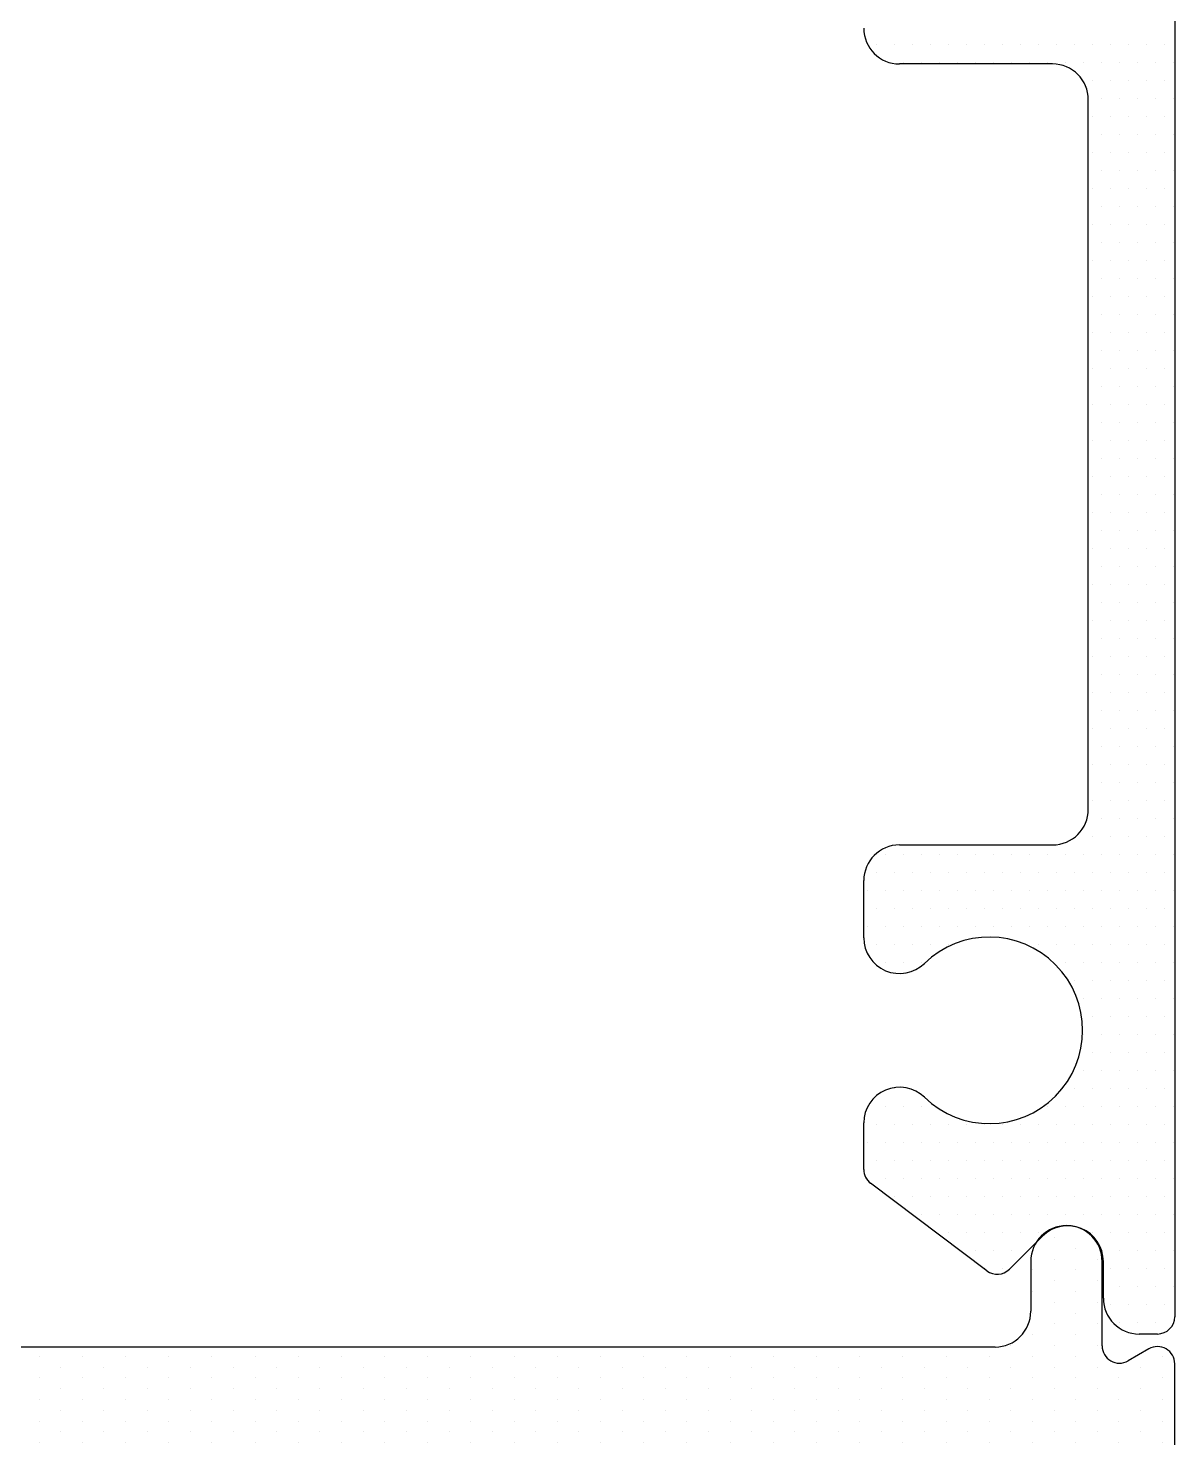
# Model space of a CAD drawing. Header units: inches. Extents: x 3.8 to 36.3, y 0.9 to 43.6.
# Drawn here: x 22.019 to 23.015, y 26.012 to 27.24 of the extents above; entities that cross this region are included whole.
import ezdxf

# ---------------------------------------------------------------- set-up
doc = ezdxf.new("R2010")
doc.units = ezdxf.units.IN
doc.header["$MEASUREMENT"] = 0
doc.layers.add('R-SWTS-DET1', color=1, linetype='Continuous')
doc.layers.add('R-SWTS-PAT1', color=5, linetype='Continuous')

msp = doc.modelspace()

# ---------------------------------------------------------------- linework, layer by layer
at = {"layer": 'R-SWTS-DET1', "lineweight": 30}
for p, q in [((23.01482, 28.11831), (23.01482, 26.12097)), ((22.90882, 27.20859), (22.77585, 27.20859)), ((22.93982, 26.56159), (22.93982, 27.17759)), ((22.77585, 26.53059), (22.90882, 26.53059)), ((22.74485, 26.44996), (22.74485, 26.49959)), ((22.74485, 26.24878), (22.74485, 26.28921)), ((22.85165, 26.16082), (22.75082, 26.2368)), ((22.89996, 26.19087), (22.87128, 26.16219)), ((22.88982, 26.16905), (22.88982, 26.12568)), ((22.95182, 26.09566), (22.95182, 26.16905)), ((22.95286, 26.13697), (22.95286, 26.16897)), ((22.99982, 26.10597), (22.98386, 26.10597)), ((22.85882, 26.09468), (21.14586, 26.09468)), ((22.99232, 26.09306), (22.97432, 26.08267)), ((23.01482, 26.00968), (23.01482, 26.08007))]:
    msp.add_line(p, q, dxfattribs=at)
for centre, radius, start, end in [((22.77585, 27.23959), 0.031, 180, 270), ((22.90882, 27.17759), 0.031, 0, 90), ((22.90882, 26.56159), 0.031, 270, 0), ((22.77585, 26.49959), 0.031, 90, 180), ((22.77585, 26.44996), 0.031, 180, 314.14117), ((22.85385, 26.36959), 0.081, 225.85883, 134.14117), ((22.77585, 26.28921), 0.031, 45.85883, 180), ((22.75985, 26.24878), 0.015, 180, 233), ((22.92082, 26.16905), 0.031, 0, 180), ((22.92187, 26.16895), 0.03099, 0.03517, 134.98683), ((22.86068, 26.1728), 0.015, 233, 315), ((22.98386, 26.13697), 0.031, 180, 270), ((22.85882, 26.12568), 0.031, 270, 0), ((22.99982, 26.12097), 0.015, 270, 0), ((22.96682, 26.09566), 0.015, 180, 300), ((22.99982, 26.08007), 0.015, 360, 120)]:
    msp.add_arc(centre, radius, start, end, dxfattribs=at)
at = {"layer": 'R-SWTS-PAT1'}
for p, q in [((22.75629, 27.22567), (22.75629, 27.22567)), ((22.77191, 27.22567), (22.77191, 27.22567)), ((22.78754, 27.22567), (22.78754, 27.22567)), ((22.80316, 27.22567), (22.80316, 27.22567)), ((22.81879, 27.22567), (22.81879, 27.22567)), ((22.83441, 27.22567), (22.83441, 27.22567)), ((22.85004, 27.22567), (22.85004, 27.22567)), ((22.86566, 27.22567), (22.86566, 27.22567)), ((22.88129, 27.22567), (22.88129, 27.22567)), ((22.89691, 27.22567), (22.89691, 27.22567)), ((22.91254, 27.22567), (22.91254, 27.22567)), ((22.92816, 27.22567), (22.92816, 27.22567)), ((22.94379, 27.22567), (22.94379, 27.22567)), ((22.95941, 27.22567), (22.95941, 27.22567)), ((22.97504, 27.22567), (22.97504, 27.22567)), ((22.99066, 27.22567), (22.99066, 27.22567)), ((23.00629, 27.22567), (23.00629, 27.22567)), ((22.77973, 27.21005), (22.77973, 27.21005)), ((22.79535, 27.21005), (22.79535, 27.21005)), ((22.81098, 27.21005), (22.81098, 27.21005)), ((22.8266, 27.21005), (22.8266, 27.21005)), ((22.84223, 27.21005), (22.84223, 27.21005)), ((22.85785, 27.21005), (22.85785, 27.21005)), ((22.87348, 27.21005), (22.87348, 27.21005)), ((22.8891, 27.21005), (22.8891, 27.21005)), ((22.90473, 27.21005), (22.90473, 27.21005)), ((22.92035, 27.21005), (22.92035, 27.21005)), ((22.93598, 27.21005), (22.93598, 27.21005)), ((22.9516, 27.21005), (22.9516, 27.21005)), ((22.96723, 27.21005), (22.96723, 27.21005)), ((22.98285, 27.21005), (22.98285, 27.21005)), ((22.99848, 27.21005), (22.99848, 27.21005)), ((23.0141, 27.21005), (23.0141, 27.21005)), ((22.94379, 27.19442), (22.94379, 27.19442)), ((22.95941, 27.19442), (22.95941, 27.19442)), ((22.97504, 27.19442), (22.97504, 27.19442)), ((22.99066, 27.19442), (22.99066, 27.19442)), ((23.00629, 27.19442), (23.00629, 27.19442)), ((22.9516, 27.1788), (22.9516, 27.1788)), ((22.96723, 27.1788), (22.96723, 27.1788)), ((22.98285, 27.1788), (22.98285, 27.1788)), ((22.99848, 27.1788), (22.99848, 27.1788)), ((23.0141, 27.1788), (23.0141, 27.1788)), ((22.94379, 27.16317), (22.94379, 27.16317)), ((22.95941, 27.16317), (22.95941, 27.16317)), ((22.97504, 27.16317), (22.97504, 27.16317)), ((22.99066, 27.16317), (22.99066, 27.16317)), ((23.00629, 27.16317), (23.00629, 27.16317)), ((22.9516, 27.14755), (22.9516, 27.14755)), ((22.96723, 27.14755), (22.96723, 27.14755)), ((22.98285, 27.14755), (22.98285, 27.14755)), ((22.99848, 27.14755), (22.99848, 27.14755)), ((23.0141, 27.14755), (23.0141, 27.14755)), ((22.94379, 27.13192), (22.94379, 27.13192)), ((22.95941, 27.13192), (22.95941, 27.13192)), ((22.97504, 27.13192), (22.97504, 27.13192)), ((22.99066, 27.13192), (22.99066, 27.13192)), ((23.00629, 27.13192), (23.00629, 27.13192)), ((22.9516, 27.1163), (22.9516, 27.1163)), ((22.96723, 27.1163), (22.96723, 27.1163)), ((22.98285, 27.1163), (22.98285, 27.1163)), ((22.99848, 27.1163), (22.99848, 27.1163)), ((23.0141, 27.1163), (23.0141, 27.1163)), ((22.94379, 27.10067), (22.94379, 27.10067)), ((22.95941, 27.10067), (22.95941, 27.10067)), ((22.97504, 27.10067), (22.97504, 27.10067)), ((22.99066, 27.10067), (22.99066, 27.10067)), ((23.00629, 27.10067), (23.00629, 27.10067)), ((22.9516, 27.08505), (22.9516, 27.08505)), ((22.96723, 27.08505), (22.96723, 27.08505)), ((22.98285, 27.08505), (22.98285, 27.08505)), ((22.99848, 27.08505), (22.99848, 27.08505)), ((23.0141, 27.08505), (23.0141, 27.08505)), ((22.94379, 27.06942), (22.94379, 27.06942)), ((22.95941, 27.06942), (22.95941, 27.06942)), ((22.97504, 27.06942), (22.97504, 27.06942)), ((22.99066, 27.06942), (22.99066, 27.06942)), ((23.00629, 27.06942), (23.00629, 27.06942)), ((22.9516, 27.0538), (22.9516, 27.0538)), ((22.96723, 27.0538), (22.96723, 27.0538)), ((22.98285, 27.0538), (22.98285, 27.0538)), ((22.99848, 27.0538), (22.99848, 27.0538)), ((23.0141, 27.0538), (23.0141, 27.0538)), ((22.94379, 27.03817), (22.94379, 27.03817)), ((22.95941, 27.03817), (22.95941, 27.03817)), ((22.97504, 27.03817), (22.97504, 27.03817)), ((22.99066, 27.03817), (22.99066, 27.03817)), ((23.00629, 27.03817), (23.00629, 27.03817)), ((22.9516, 27.02255), (22.9516, 27.02255)), ((22.96723, 27.02255), (22.96723, 27.02255)), ((22.98285, 27.02255), (22.98285, 27.02255)), ((22.99848, 27.02255), (22.99848, 27.02255)), ((23.0141, 27.02255), (23.0141, 27.02255)), ((22.94379, 27.00692), (22.94379, 27.00692)), ((22.95941, 27.00692), (22.95941, 27.00692)), ((22.97504, 27.00692), (22.97504, 27.00692)), ((22.99066, 27.00692), (22.99066, 27.00692)), ((23.00629, 27.00692), (23.00629, 27.00692)), ((22.9516, 26.9913), (22.9516, 26.9913)), ((22.96723, 26.9913), (22.96723, 26.9913)), ((22.98285, 26.9913), (22.98285, 26.9913)), ((22.99848, 26.9913), (22.99848, 26.9913)), ((23.0141, 26.9913), (23.0141, 26.9913)), ((22.94379, 26.97567), (22.94379, 26.97567)), ((22.95941, 26.97567), (22.95941, 26.97567)), ((22.97504, 26.97567), (22.97504, 26.97567)), ((22.99066, 26.97567), (22.99066, 26.97567)), ((23.00629, 26.97567), (23.00629, 26.97567)), ((22.9516, 26.96005), (22.9516, 26.96005)), ((22.96723, 26.96005), (22.96723, 26.96005)), ((22.98285, 26.96005), (22.98285, 26.96005)), ((22.99848, 26.96005), (22.99848, 26.96005)), ((23.0141, 26.96005), (23.0141, 26.96005)), ((22.94379, 26.94442), (22.94379, 26.94442)), ((22.95941, 26.94442), (22.95941, 26.94442)), ((22.97504, 26.94442), (22.97504, 26.94442)), ((22.99066, 26.94442), (22.99066, 26.94442)), ((23.00629, 26.94442), (23.00629, 26.94442)), ((22.9516, 26.9288), (22.9516, 26.9288)), ((22.96723, 26.9288), (22.96723, 26.9288)), ((22.98285, 26.9288), (22.98285, 26.9288)), ((22.99848, 26.9288), (22.99848, 26.9288)), ((23.0141, 26.9288), (23.0141, 26.9288)), ((22.94379, 26.91317), (22.94379, 26.91317)), ((22.95941, 26.91317), (22.95941, 26.91317)), ((22.97504, 26.91317), (22.97504, 26.91317)), ((22.99066, 26.91317), (22.99066, 26.91317)), ((23.00629, 26.91317), (23.00629, 26.91317)), ((22.9516, 26.89755), (22.9516, 26.89755)), ((22.96723, 26.89755), (22.96723, 26.89755)), ((22.98285, 26.89755), (22.98285, 26.89755)), ((22.99848, 26.89755), (22.99848, 26.89755)), ((23.0141, 26.89755), (23.0141, 26.89755)), ((22.94379, 26.88192), (22.94379, 26.88192)), ((22.95941, 26.88192), (22.95941, 26.88192)), ((22.97504, 26.88192), (22.97504, 26.88192)), ((22.99066, 26.88192), (22.99066, 26.88192)), ((23.00629, 26.88192), (23.00629, 26.88192)), ((22.9516, 26.8663), (22.9516, 26.8663)), ((22.96723, 26.8663), (22.96723, 26.8663)), ((22.98285, 26.8663), (22.98285, 26.8663)), ((22.99848, 26.8663), (22.99848, 26.8663)), ((23.0141, 26.8663), (23.0141, 26.8663)), ((22.94379, 26.85067), (22.94379, 26.85067)), ((22.95941, 26.85067), (22.95941, 26.85067)), ((22.97504, 26.85067), (22.97504, 26.85067)), ((22.99066, 26.85067), (22.99066, 26.85067)), ((23.00629, 26.85067), (23.00629, 26.85067)), ((22.9516, 26.83505), (22.9516, 26.83505)), ((22.96723, 26.83505), (22.96723, 26.83505)), ((22.98285, 26.83505), (22.98285, 26.83505)), ((22.99848, 26.83505), (22.99848, 26.83505)), ((23.0141, 26.83505), (23.0141, 26.83505)), ((22.94379, 26.81942), (22.94379, 26.81942)), ((22.95941, 26.81942), (22.95941, 26.81942)), ((22.97504, 26.81942), (22.97504, 26.81942)), ((22.99066, 26.81942), (22.99066, 26.81942)), ((23.00629, 26.81942), (23.00629, 26.81942)), ((22.9516, 26.8038), (22.9516, 26.8038)), ((22.96723, 26.8038), (22.96723, 26.8038)), ((22.98285, 26.8038), (22.98285, 26.8038)), ((22.99848, 26.8038), (22.99848, 26.8038)), ((23.0141, 26.8038), (23.0141, 26.8038)), ((22.94379, 26.78817), (22.94379, 26.78817)), ((22.95941, 26.78817), (22.95941, 26.78817)), ((22.97504, 26.78817), (22.97504, 26.78817)), ((22.99066, 26.78817), (22.99066, 26.78817)), ((23.00629, 26.78817), (23.00629, 26.78817)), ((22.9516, 26.77255), (22.9516, 26.77255)), ((22.96723, 26.77255), (22.96723, 26.77255)), ((22.98285, 26.77255), (22.98285, 26.77255)), ((22.99848, 26.77255), (22.99848, 26.77255)), ((23.0141, 26.77255), (23.0141, 26.77255)), ((22.94379, 26.75692), (22.94379, 26.75692)), ((22.95941, 26.75692), (22.95941, 26.75692)), ((22.97504, 26.75692), (22.97504, 26.75692)), ((22.99066, 26.75692), (22.99066, 26.75692)), ((23.00629, 26.75692), (23.00629, 26.75692)), ((22.9516, 26.7413), (22.9516, 26.7413)), ((22.96723, 26.7413), (22.96723, 26.7413)), ((22.98285, 26.7413), (22.98285, 26.7413)), ((22.99848, 26.7413), (22.99848, 26.7413)), ((23.0141, 26.7413), (23.0141, 26.7413)), ((22.94379, 26.72567), (22.94379, 26.72567)), ((22.95941, 26.72567), (22.95941, 26.72567)), ((22.97504, 26.72567), (22.97504, 26.72567)), ((22.99066, 26.72567), (22.99066, 26.72567)), ((23.00629, 26.72567), (23.00629, 26.72567)), ((22.9516, 26.71005), (22.9516, 26.71005)), ((22.96723, 26.71005), (22.96723, 26.71005)), ((22.98285, 26.71005), (22.98285, 26.71005)), ((22.99848, 26.71005), (22.99848, 26.71005)), ((23.0141, 26.71005), (23.0141, 26.71005)), ((22.94379, 26.69442), (22.94379, 26.69442)), ((22.95941, 26.69442), (22.95941, 26.69442)), ((22.97504, 26.69442), (22.97504, 26.69442)), ((22.99066, 26.69442), (22.99066, 26.69442)), ((23.00629, 26.69442), (23.00629, 26.69442)), ((22.9516, 26.6788), (22.9516, 26.6788)), ((22.96723, 26.6788), (22.96723, 26.6788)), ((22.98285, 26.6788), (22.98285, 26.6788)), ((22.99848, 26.6788), (22.99848, 26.6788)), ((23.0141, 26.6788), (23.0141, 26.6788)), ((22.94379, 26.66317), (22.94379, 26.66317)), ((22.95941, 26.66317), (22.95941, 26.66317)), ((22.97504, 26.66317), (22.97504, 26.66317)), ((22.99066, 26.66317), (22.99066, 26.66317)), ((23.00629, 26.66317), (23.00629, 26.66317)), ((22.9516, 26.64755), (22.9516, 26.64755)), ((22.96723, 26.64755), (22.96723, 26.64755)), ((22.98285, 26.64755), (22.98285, 26.64755)), ((22.99848, 26.64755), (22.99848, 26.64755)), ((23.0141, 26.64755), (23.0141, 26.64755)), ((22.94379, 26.63192), (22.94379, 26.63192)), ((22.95941, 26.63192), (22.95941, 26.63192)), ((22.97504, 26.63192), (22.97504, 26.63192)), ((22.99066, 26.63192), (22.99066, 26.63192)), ((23.00629, 26.63192), (23.00629, 26.63192)), ((22.9516, 26.6163), (22.9516, 26.6163)), ((22.96723, 26.6163), (22.96723, 26.6163)), ((22.98285, 26.6163), (22.98285, 26.6163)), ((22.99848, 26.6163), (22.99848, 26.6163)), ((23.0141, 26.6163), (23.0141, 26.6163)), ((22.94379, 26.60067), (22.94379, 26.60067)), ((22.95941, 26.60067), (22.95941, 26.60067)), ((22.97504, 26.60067), (22.97504, 26.60067)), ((22.99066, 26.60067), (22.99066, 26.60067)), ((23.00629, 26.60067), (23.00629, 26.60067)), ((22.9516, 26.58505), (22.9516, 26.58505)), ((22.96723, 26.58505), (22.96723, 26.58505)), ((22.98285, 26.58505), (22.98285, 26.58505)), ((22.99848, 26.58505), (22.99848, 26.58505)), ((23.0141, 26.58505), (23.0141, 26.58505)), ((22.94379, 26.56942), (22.94379, 26.56942)), ((22.95941, 26.56942), (22.95941, 26.56942)), ((22.97504, 26.56942), (22.97504, 26.56942)), ((22.99066, 26.56942), (22.99066, 26.56942)), ((23.00629, 26.56942), (23.00629, 26.56942)), ((22.9516, 26.5538), (22.9516, 26.5538)), ((22.96723, 26.5538), (22.96723, 26.5538)), ((22.98285, 26.5538), (22.98285, 26.5538)), ((22.99848, 26.5538), (22.99848, 26.5538)), ((23.0141, 26.5538), (23.0141, 26.5538)), ((22.94379, 26.53817), (22.94379, 26.53817)), ((22.95941, 26.53817), (22.95941, 26.53817)), ((22.97504, 26.53817), (22.97504, 26.53817)), ((22.99066, 26.53817), (22.99066, 26.53817)), ((23.00629, 26.53817), (23.00629, 26.53817)), ((22.7641, 26.52255), (22.7641, 26.52255)), ((22.77973, 26.52255), (22.77973, 26.52255)), ((22.79535, 26.52255), (22.79535, 26.52255)), ((22.81098, 26.52255), (22.81098, 26.52255)), ((22.8266, 26.52255), (22.8266, 26.52255)), ((22.84223, 26.52255), (22.84223, 26.52255)), ((22.85785, 26.52255), (22.85785, 26.52255)), ((22.87348, 26.52255), (22.87348, 26.52255)), ((22.8891, 26.52255), (22.8891, 26.52255)), ((22.90473, 26.52255), (22.90473, 26.52255)), ((22.92035, 26.52255), (22.92035, 26.52255)), ((22.93598, 26.52255), (22.93598, 26.52255)), ((22.9516, 26.52255), (22.9516, 26.52255)), ((22.96723, 26.52255), (22.96723, 26.52255)), ((22.98285, 26.52255), (22.98285, 26.52255)), ((22.99848, 26.52255), (22.99848, 26.52255)), ((23.0141, 26.52255), (23.0141, 26.52255)), ((22.75629, 26.50692), (22.75629, 26.50692)), ((22.77191, 26.50692), (22.77191, 26.50692)), ((22.78754, 26.50692), (22.78754, 26.50692)), ((22.80316, 26.50692), (22.80316, 26.50692)), ((22.81879, 26.50692), (22.81879, 26.50692)), ((22.83441, 26.50692), (22.83441, 26.50692)), ((22.85004, 26.50692), (22.85004, 26.50692)), ((22.86566, 26.50692), (22.86566, 26.50692)), ((22.88129, 26.50692), (22.88129, 26.50692)), ((22.89691, 26.50692), (22.89691, 26.50692)), ((22.91254, 26.50692), (22.91254, 26.50692)), ((22.92816, 26.50692), (22.92816, 26.50692)), ((22.94379, 26.50692), (22.94379, 26.50692)), ((22.95941, 26.50692), (22.95941, 26.50692)), ((22.97504, 26.50692), (22.97504, 26.50692)), ((22.99066, 26.50692), (22.99066, 26.50692)), ((23.00629, 26.50692), (23.00629, 26.50692)), ((22.74848, 26.4913), (22.74848, 26.4913)), ((22.7641, 26.4913), (22.7641, 26.4913)), ((22.77973, 26.4913), (22.77973, 26.4913)), ((22.79535, 26.4913), (22.79535, 26.4913)), ((22.81098, 26.4913), (22.81098, 26.4913)), ((22.8266, 26.4913), (22.8266, 26.4913)), ((22.84223, 26.4913), (22.84223, 26.4913)), ((22.85785, 26.4913), (22.85785, 26.4913)), ((22.87348, 26.4913), (22.87348, 26.4913)), ((22.8891, 26.4913), (22.8891, 26.4913)), ((22.90473, 26.4913), (22.90473, 26.4913)), ((22.92035, 26.4913), (22.92035, 26.4913)), ((22.93598, 26.4913), (22.93598, 26.4913)), ((22.9516, 26.4913), (22.9516, 26.4913)), ((22.96723, 26.4913), (22.96723, 26.4913)), ((22.98285, 26.4913), (22.98285, 26.4913)), ((22.99848, 26.4913), (22.99848, 26.4913)), ((23.0141, 26.4913), (23.0141, 26.4913)), ((22.75629, 26.47567), (22.75629, 26.47567)), ((22.77191, 26.47567), (22.77191, 26.47567)), ((22.78754, 26.47567), (22.78754, 26.47567)), ((22.80316, 26.47567), (22.80316, 26.47567)), ((22.81879, 26.47567), (22.81879, 26.47567)), ((22.83441, 26.47567), (22.83441, 26.47567)), ((22.85004, 26.47567), (22.85004, 26.47567)), ((22.86566, 26.47567), (22.86566, 26.47567)), ((22.88129, 26.47567), (22.88129, 26.47567)), ((22.89691, 26.47567), (22.89691, 26.47567)), ((22.91254, 26.47567), (22.91254, 26.47567)), ((22.92816, 26.47567), (22.92816, 26.47567)), ((22.94379, 26.47567), (22.94379, 26.47567)), ((22.95941, 26.47567), (22.95941, 26.47567)), ((22.97504, 26.47567), (22.97504, 26.47567)), ((22.99066, 26.47567), (22.99066, 26.47567)), ((23.00629, 26.47567), (23.00629, 26.47567)), ((22.74848, 26.46005), (22.74848, 26.46005)), ((22.7641, 26.46005), (22.7641, 26.46005)), ((22.77973, 26.46005), (22.77973, 26.46005)), ((22.79535, 26.46005), (22.79535, 26.46005)), ((22.81098, 26.46005), (22.81098, 26.46005)), ((22.8266, 26.46005), (22.8266, 26.46005)), ((22.84223, 26.46005), (22.84223, 26.46005)), ((22.85785, 26.46005), (22.85785, 26.46005)), ((22.87348, 26.46005), (22.87348, 26.46005)), ((22.8891, 26.46005), (22.8891, 26.46005)), ((22.90473, 26.46005), (22.90473, 26.46005)), ((22.92035, 26.46005), (22.92035, 26.46005)), ((22.93598, 26.46005), (22.93598, 26.46005)), ((22.9516, 26.46005), (22.9516, 26.46005)), ((22.96723, 26.46005), (22.96723, 26.46005)), ((22.98285, 26.46005), (22.98285, 26.46005)), ((22.99848, 26.46005), (22.99848, 26.46005)), ((23.0141, 26.46005), (23.0141, 26.46005)), ((22.75629, 26.44442), (22.75629, 26.44442)), ((22.77191, 26.44442), (22.77191, 26.44442)), ((22.78754, 26.44442), (22.78754, 26.44442)), ((22.80316, 26.44442), (22.80316, 26.44442)), ((22.81879, 26.44442), (22.81879, 26.44442)), ((22.89691, 26.44442), (22.89691, 26.44442)), ((22.91254, 26.44442), (22.91254, 26.44442)), ((22.92816, 26.44442), (22.92816, 26.44442)), ((22.94379, 26.44442), (22.94379, 26.44442)), ((22.95941, 26.44442), (22.95941, 26.44442)), ((22.97504, 26.44442), (22.97504, 26.44442)), ((22.99066, 26.44442), (22.99066, 26.44442)), ((23.00629, 26.44442), (23.00629, 26.44442)), ((22.7641, 26.4288), (22.7641, 26.4288)), ((22.77973, 26.4288), (22.77973, 26.4288)), ((22.79535, 26.4288), (22.79535, 26.4288)), ((22.92035, 26.4288), (22.92035, 26.4288)), ((22.93598, 26.4288), (22.93598, 26.4288)), ((22.9516, 26.4288), (22.9516, 26.4288)), ((22.96723, 26.4288), (22.96723, 26.4288)), ((22.98285, 26.4288), (22.98285, 26.4288)), ((22.99848, 26.4288), (22.99848, 26.4288)), ((23.0141, 26.4288), (23.0141, 26.4288)), ((22.92816, 26.41317), (22.92816, 26.41317)), ((22.94379, 26.41317), (22.94379, 26.41317)), ((22.95941, 26.41317), (22.95941, 26.41317)), ((22.97504, 26.41317), (22.97504, 26.41317)), ((22.99066, 26.41317), (22.99066, 26.41317)), ((23.00629, 26.41317), (23.00629, 26.41317)), ((22.93598, 26.39755), (22.93598, 26.39755)), ((22.9516, 26.39755), (22.9516, 26.39755)), ((22.96723, 26.39755), (22.96723, 26.39755)), ((22.98285, 26.39755), (22.98285, 26.39755)), ((22.99848, 26.39755), (22.99848, 26.39755)), ((23.0141, 26.39755), (23.0141, 26.39755)), ((22.94379, 26.38192), (22.94379, 26.38192)), ((22.95941, 26.38192), (22.95941, 26.38192)), ((22.97504, 26.38192), (22.97504, 26.38192)), ((22.99066, 26.38192), (22.99066, 26.38192)), ((23.00629, 26.38192), (23.00629, 26.38192)), ((22.93598, 26.3663), (22.93598, 26.3663)), ((22.9516, 26.3663), (22.9516, 26.3663)), ((22.96723, 26.3663), (22.96723, 26.3663)), ((22.98285, 26.3663), (22.98285, 26.3663)), ((22.99848, 26.3663), (22.99848, 26.3663)), ((23.0141, 26.3663), (23.0141, 26.3663)), ((22.94379, 26.35067), (22.94379, 26.35067)), ((22.95941, 26.35067), (22.95941, 26.35067)), ((22.97504, 26.35067), (22.97504, 26.35067)), ((22.99066, 26.35067), (22.99066, 26.35067)), ((23.00629, 26.35067), (23.00629, 26.35067)), ((22.93598, 26.33505), (22.93598, 26.33505)), ((22.9516, 26.33505), (22.9516, 26.33505)), ((22.96723, 26.33505), (22.96723, 26.33505)), ((22.98285, 26.33505), (22.98285, 26.33505)), ((22.99848, 26.33505), (22.99848, 26.33505)), ((23.0141, 26.33505), (23.0141, 26.33505)), ((22.77191, 26.31942), (22.77191, 26.31942)), ((22.92816, 26.31942), (22.92816, 26.31942)), ((22.94379, 26.31942), (22.94379, 26.31942)), ((22.95941, 26.31942), (22.95941, 26.31942)), ((22.97504, 26.31942), (22.97504, 26.31942)), ((22.99066, 26.31942), (22.99066, 26.31942)), ((23.00629, 26.31942), (23.00629, 26.31942)), ((22.7641, 26.3038), (22.7641, 26.3038)), ((22.77973, 26.3038), (22.77973, 26.3038)), ((22.79535, 26.3038), (22.79535, 26.3038)), ((22.90473, 26.3038), (22.90473, 26.3038)), ((22.92035, 26.3038), (22.92035, 26.3038)), ((22.93598, 26.3038), (22.93598, 26.3038)), ((22.9516, 26.3038), (22.9516, 26.3038)), ((22.96723, 26.3038), (22.96723, 26.3038)), ((22.98285, 26.3038), (22.98285, 26.3038)), ((22.99848, 26.3038), (22.99848, 26.3038)), ((23.0141, 26.3038), (23.0141, 26.3038)), ((22.75629, 26.28817), (22.75629, 26.28817)), ((22.77191, 26.28817), (22.77191, 26.28817)), ((22.78754, 26.28817), (22.78754, 26.28817)), ((22.80316, 26.28817), (22.80316, 26.28817)), ((22.81879, 26.28817), (22.81879, 26.28817)), ((22.83441, 26.28817), (22.83441, 26.28817)), ((22.85004, 26.28817), (22.85004, 26.28817)), ((22.86566, 26.28817), (22.86566, 26.28817)), ((22.88129, 26.28817), (22.88129, 26.28817)), ((22.89691, 26.28817), (22.89691, 26.28817)), ((22.91254, 26.28817), (22.91254, 26.28817)), ((22.92816, 26.28817), (22.92816, 26.28817)), ((22.94379, 26.28817), (22.94379, 26.28817)), ((22.95941, 26.28817), (22.95941, 26.28817)), ((22.97504, 26.28817), (22.97504, 26.28817)), ((22.99066, 26.28817), (22.99066, 26.28817)), ((23.00629, 26.28817), (23.00629, 26.28817)), ((22.74848, 26.27255), (22.74848, 26.27255)), ((22.7641, 26.27255), (22.7641, 26.27255)), ((22.77973, 26.27255), (22.77973, 26.27255)), ((22.79535, 26.27255), (22.79535, 26.27255)), ((22.81098, 26.27255), (22.81098, 26.27255)), ((22.8266, 26.27255), (22.8266, 26.27255)), ((22.84223, 26.27255), (22.84223, 26.27255)), ((22.85785, 26.27255), (22.85785, 26.27255)), ((22.87348, 26.27255), (22.87348, 26.27255)), ((22.8891, 26.27255), (22.8891, 26.27255)), ((22.90473, 26.27255), (22.90473, 26.27255)), ((22.92035, 26.27255), (22.92035, 26.27255)), ((22.93598, 26.27255), (22.93598, 26.27255)), ((22.9516, 26.27255), (22.9516, 26.27255)), ((22.96723, 26.27255), (22.96723, 26.27255)), ((22.98285, 26.27255), (22.98285, 26.27255)), ((22.99848, 26.27255), (22.99848, 26.27255)), ((23.0141, 26.27255), (23.0141, 26.27255)), ((22.75629, 26.25692), (22.75629, 26.25692)), ((22.77191, 26.25692), (22.77191, 26.25692)), ((22.78754, 26.25692), (22.78754, 26.25692)), ((22.80316, 26.25692), (22.80316, 26.25692)), ((22.81879, 26.25692), (22.81879, 26.25692)), ((22.83441, 26.25692), (22.83441, 26.25692)), ((22.85004, 26.25692), (22.85004, 26.25692)), ((22.86566, 26.25692), (22.86566, 26.25692)), ((22.88129, 26.25692), (22.88129, 26.25692)), ((22.89691, 26.25692), (22.89691, 26.25692)), ((22.91254, 26.25692), (22.91254, 26.25692)), ((22.92816, 26.25692), (22.92816, 26.25692)), ((22.94379, 26.25692), (22.94379, 26.25692)), ((22.95941, 26.25692), (22.95941, 26.25692)), ((22.97504, 26.25692), (22.97504, 26.25692)), ((22.99066, 26.25692), (22.99066, 26.25692)), ((23.00629, 26.25692), (23.00629, 26.25692)), ((22.74848, 26.2413), (22.74848, 26.2413)), ((22.7641, 26.2413), (22.7641, 26.2413)), ((22.77973, 26.2413), (22.77973, 26.2413)), ((22.79535, 26.2413), (22.79535, 26.2413)), ((22.81098, 26.2413), (22.81098, 26.2413)), ((22.8266, 26.2413), (22.8266, 26.2413)), ((22.84223, 26.2413), (22.84223, 26.2413)), ((22.85785, 26.2413), (22.85785, 26.2413)), ((22.87348, 26.2413), (22.87348, 26.2413)), ((22.8891, 26.2413), (22.8891, 26.2413)), ((22.90473, 26.2413), (22.90473, 26.2413)), ((22.92035, 26.2413), (22.92035, 26.2413)), ((22.93598, 26.2413), (22.93598, 26.2413)), ((22.9516, 26.2413), (22.9516, 26.2413)), ((22.96723, 26.2413), (22.96723, 26.2413)), ((22.98285, 26.2413), (22.98285, 26.2413)), ((22.99848, 26.2413), (22.99848, 26.2413)), ((23.0141, 26.2413), (23.0141, 26.2413)), ((22.77191, 26.22567), (22.77191, 26.22567)), ((22.78754, 26.22567), (22.78754, 26.22567)), ((22.80316, 26.22567), (22.80316, 26.22567)), ((22.81879, 26.22567), (22.81879, 26.22567)), ((22.83441, 26.22567), (22.83441, 26.22567)), ((22.85004, 26.22567), (22.85004, 26.22567)), ((22.86566, 26.22567), (22.86566, 26.22567)), ((22.88129, 26.22567), (22.88129, 26.22567)), ((22.89691, 26.22567), (22.89691, 26.22567)), ((22.91254, 26.22567), (22.91254, 26.22567)), ((22.92816, 26.22567), (22.92816, 26.22567)), ((22.94379, 26.22567), (22.94379, 26.22567)), ((22.95941, 26.22567), (22.95941, 26.22567)), ((22.97504, 26.22567), (22.97504, 26.22567)), ((22.99066, 26.22567), (22.99066, 26.22567)), ((23.00629, 26.22567), (23.00629, 26.22567)), ((22.79535, 26.21005), (22.79535, 26.21005)), ((22.81098, 26.21005), (22.81098, 26.21005)), ((22.8266, 26.21005), (22.8266, 26.21005)), ((22.84223, 26.21005), (22.84223, 26.21005)), ((22.85785, 26.21005), (22.85785, 26.21005)), ((22.87348, 26.21005), (22.87348, 26.21005)), ((22.8891, 26.21005), (22.8891, 26.21005)), ((22.90473, 26.21005), (22.90473, 26.21005)), ((22.92035, 26.21005), (22.92035, 26.21005)), ((22.93598, 26.21005), (22.93598, 26.21005)), ((22.9516, 26.21005), (22.9516, 26.21005)), ((22.96723, 26.21005), (22.96723, 26.21005)), ((22.98285, 26.21005), (22.98285, 26.21005)), ((22.99848, 26.21005), (22.99848, 26.21005)), ((23.0141, 26.21005), (23.0141, 26.21005)), ((22.81879, 26.19442), (22.81879, 26.19442)), ((22.83441, 26.19442), (22.83441, 26.19442)), ((22.85004, 26.19442), (22.85004, 26.19442)), ((22.86566, 26.19442), (22.86566, 26.19442)), ((22.88129, 26.19442), (22.88129, 26.19442)), ((22.89691, 26.19442), (22.89691, 26.19442)), ((22.94379, 26.19442), (22.94379, 26.19442)), ((22.95941, 26.19442), (22.95941, 26.19442)), ((22.97504, 26.19442), (22.97504, 26.19442)), ((22.99066, 26.19442), (22.99066, 26.19442)), ((23.00629, 26.19442), (23.00629, 26.19442)), ((22.91008, 26.18981), (22.91008, 26.18981)), ((22.84223, 26.1788), (22.84223, 26.1788)), ((22.85785, 26.1788), (22.85785, 26.1788)), ((22.87348, 26.1788), (22.87348, 26.1788)), ((22.91008, 26.17106), (22.91008, 26.17106)), ((22.92883, 26.18044), (22.92883, 26.18044)), ((22.94758, 26.17106), (22.94758, 26.17106)), ((22.9516, 26.1788), (22.9516, 26.1788)), ((22.96723, 26.1788), (22.96723, 26.1788)), ((22.98285, 26.1788), (22.98285, 26.1788)), ((22.99848, 26.1788), (22.99848, 26.1788)), ((23.0141, 26.1788), (23.0141, 26.1788)), ((22.85004, 26.16317), (22.85004, 26.16317)), ((22.86566, 26.16317), (22.86566, 26.16317)), ((22.89133, 26.16169), (22.89133, 26.16169)), ((22.92883, 26.16169), (22.92883, 26.16169)), ((22.95941, 26.16317), (22.95941, 26.16317)), ((22.97504, 26.16317), (22.97504, 26.16317)), ((22.99066, 26.16317), (22.99066, 26.16317)), ((23.00629, 26.16317), (23.00629, 26.16317)), ((22.91008, 26.15231), (22.91008, 26.15231)), ((22.94758, 26.15231), (22.94758, 26.15231)), ((22.96723, 26.14755), (22.96723, 26.14755)), ((22.98285, 26.14755), (22.98285, 26.14755)), ((22.99848, 26.14755), (22.99848, 26.14755)), ((23.0141, 26.14755), (23.0141, 26.14755)), ((22.89133, 26.14294), (22.89133, 26.14294)), ((22.91008, 26.13356), (22.91008, 26.13356)), ((22.92883, 26.14294), (22.92883, 26.14294)), ((22.94758, 26.13356), (22.94758, 26.13356)), ((22.95941, 26.13192), (22.95941, 26.13192)), ((22.97504, 26.13192), (22.97504, 26.13192)), ((22.99066, 26.13192), (22.99066, 26.13192)), ((23.00629, 26.13192), (23.00629, 26.13192)), ((22.89133, 26.12419), (22.89133, 26.12419)), ((22.92883, 26.12419), (22.92883, 26.12419)), ((22.91008, 26.11481), (22.91008, 26.11481)), ((22.94758, 26.11481), (22.94758, 26.11481)), ((22.96723, 26.1163), (22.96723, 26.1163)), ((22.98285, 26.1163), (22.98285, 26.1163)), ((22.99848, 26.1163), (22.99848, 26.1163)), ((22.87258, 26.09606), (22.87258, 26.09606)), ((22.89133, 26.10544), (22.89133, 26.10544)), ((22.91008, 26.09606), (22.91008, 26.09606)), ((22.92883, 26.10544), (22.92883, 26.10544)), ((22.94758, 26.09606), (22.94758, 26.09606)), ((22.02883, 26.08669), (22.02883, 26.08669)), ((22.06633, 26.08669), (22.06633, 26.08669)), ((22.10383, 26.08669), (22.10383, 26.08669)), ((22.14133, 26.08669), (22.14133, 26.08669)), ((22.17883, 26.08669), (22.17883, 26.08669)), ((22.21633, 26.08669), (22.21633, 26.08669)), ((22.25383, 26.08669), (22.25383, 26.08669)), ((22.29133, 26.08669), (22.29133, 26.08669)), ((22.32883, 26.08669), (22.32883, 26.08669)), ((22.36633, 26.08669), (22.36633, 26.08669)), ((22.40383, 26.08669), (22.40383, 26.08669)), ((22.44133, 26.08669), (22.44133, 26.08669)), ((22.47883, 26.08669), (22.47883, 26.08669)), ((22.51633, 26.08669), (22.51633, 26.08669)), ((22.55383, 26.08669), (22.55383, 26.08669)), ((22.59133, 26.08669), (22.59133, 26.08669)), ((22.62883, 26.08669), (22.62883, 26.08669)), ((22.66633, 26.08669), (22.66633, 26.08669)), ((22.70383, 26.08669), (22.70383, 26.08669)), ((22.74133, 26.08669), (22.74133, 26.08669)), ((22.77883, 26.08669), (22.77883, 26.08669)), ((22.81633, 26.08669), (22.81633, 26.08669)), ((22.85383, 26.08669), (22.85383, 26.08669)), ((22.89133, 26.08669), (22.89133, 26.08669)), ((22.92883, 26.08669), (22.92883, 26.08669)), ((23.00383, 26.08669), (23.00383, 26.08669)), ((22.04758, 26.07731), (22.04758, 26.07731)), ((22.08508, 26.07731), (22.08508, 26.07731)), ((22.12258, 26.07731), (22.12258, 26.07731)), ((22.16008, 26.07731), (22.16008, 26.07731)), ((22.19758, 26.07731), (22.19758, 26.07731)), ((22.23508, 26.07731), (22.23508, 26.07731)), ((22.27258, 26.07731), (22.27258, 26.07731)), ((22.31008, 26.07731), (22.31008, 26.07731)), ((22.34758, 26.07731), (22.34758, 26.07731)), ((22.38508, 26.07731), (22.38508, 26.07731)), ((22.42258, 26.07731), (22.42258, 26.07731)), ((22.46008, 26.07731), (22.46008, 26.07731)), ((22.49758, 26.07731), (22.49758, 26.07731)), ((22.53508, 26.07731), (22.53508, 26.07731)), ((22.57258, 26.07731), (22.57258, 26.07731)), ((22.61008, 26.07731), (22.61008, 26.07731)), ((22.64758, 26.07731), (22.64758, 26.07731)), ((22.68508, 26.07731), (22.68508, 26.07731)), ((22.72258, 26.07731), (22.72258, 26.07731)), ((22.76008, 26.07731), (22.76008, 26.07731)), ((22.79758, 26.07731), (22.79758, 26.07731)), ((22.83508, 26.07731), (22.83508, 26.07731)), ((22.87258, 26.07731), (22.87258, 26.07731)), ((22.91008, 26.07731), (22.91008, 26.07731)), ((22.94758, 26.07731), (22.94758, 26.07731)), ((22.98508, 26.07731), (22.98508, 26.07731)), ((22.02883, 26.06794), (22.02883, 26.06794)), ((22.04758, 26.05856), (22.04758, 26.05856)), ((22.06633, 26.06794), (22.06633, 26.06794)), ((22.08508, 26.05856), (22.08508, 26.05856)), ((22.10383, 26.06794), (22.10383, 26.06794)), ((22.12258, 26.05856), (22.12258, 26.05856)), ((22.14133, 26.06794), (22.14133, 26.06794)), ((22.16008, 26.05856), (22.16008, 26.05856)), ((22.17883, 26.06794), (22.17883, 26.06794)), ((22.19758, 26.05856), (22.19758, 26.05856)), ((22.21633, 26.06794), (22.21633, 26.06794)), ((22.23508, 26.05856), (22.23508, 26.05856)), ((22.25383, 26.06794), (22.25383, 26.06794)), ((22.27258, 26.05856), (22.27258, 26.05856)), ((22.29133, 26.06794), (22.29133, 26.06794)), ((22.31008, 26.05856), (22.31008, 26.05856)), ((22.32883, 26.06794), (22.32883, 26.06794)), ((22.34758, 26.05856), (22.34758, 26.05856)), ((22.36633, 26.06794), (22.36633, 26.06794)), ((22.38508, 26.05856), (22.38508, 26.05856)), ((22.40383, 26.06794), (22.40383, 26.06794)), ((22.42258, 26.05856), (22.42258, 26.05856)), ((22.44133, 26.06794), (22.44133, 26.06794)), ((22.46008, 26.05856), (22.46008, 26.05856)), ((22.47883, 26.06794), (22.47883, 26.06794)), ((22.49758, 26.05856), (22.49758, 26.05856)), ((22.51633, 26.06794), (22.51633, 26.06794)), ((22.53508, 26.05856), (22.53508, 26.05856)), ((22.55383, 26.06794), (22.55383, 26.06794)), ((22.57258, 26.05856), (22.57258, 26.05856)), ((22.59133, 26.06794), (22.59133, 26.06794)), ((22.61008, 26.05856), (22.61008, 26.05856)), ((22.62883, 26.06794), (22.62883, 26.06794)), ((22.64758, 26.05856), (22.64758, 26.05856)), ((22.66633, 26.06794), (22.66633, 26.06794)), ((22.68508, 26.05856), (22.68508, 26.05856)), ((22.70383, 26.06794), (22.70383, 26.06794)), ((22.72258, 26.05856), (22.72258, 26.05856)), ((22.74133, 26.06794), (22.74133, 26.06794)), ((22.76008, 26.05856), (22.76008, 26.05856)), ((22.77883, 26.06794), (22.77883, 26.06794)), ((22.79758, 26.05856), (22.79758, 26.05856)), ((22.81633, 26.06794), (22.81633, 26.06794)), ((22.83508, 26.05856), (22.83508, 26.05856)), ((22.85383, 26.06794), (22.85383, 26.06794)), ((22.87258, 26.05856), (22.87258, 26.05856)), ((22.89133, 26.06794), (22.89133, 26.06794)), ((22.91008, 26.05856), (22.91008, 26.05856)), ((22.92883, 26.06794), (22.92883, 26.06794)), ((22.94758, 26.05856), (22.94758, 26.05856)), ((22.96633, 26.06794), (22.96633, 26.06794)), ((22.98508, 26.05856), (22.98508, 26.05856)), ((23.00383, 26.06794), (23.00383, 26.06794)), ((22.02883, 26.04919), (22.02883, 26.04919)), ((22.06633, 26.04919), (22.06633, 26.04919)), ((22.10383, 26.04919), (22.10383, 26.04919)), ((22.14133, 26.04919), (22.14133, 26.04919)), ((22.17883, 26.04919), (22.17883, 26.04919)), ((22.21633, 26.04919), (22.21633, 26.04919)), ((22.25383, 26.04919), (22.25383, 26.04919)), ((22.29133, 26.04919), (22.29133, 26.04919)), ((22.32883, 26.04919), (22.32883, 26.04919)), ((22.36633, 26.04919), (22.36633, 26.04919)), ((22.40383, 26.04919), (22.40383, 26.04919)), ((22.44133, 26.04919), (22.44133, 26.04919)), ((22.47883, 26.04919), (22.47883, 26.04919)), ((22.51633, 26.04919), (22.51633, 26.04919)), ((22.55383, 26.04919), (22.55383, 26.04919)), ((22.59133, 26.04919), (22.59133, 26.04919)), ((22.62883, 26.04919), (22.62883, 26.04919)), ((22.66633, 26.04919), (22.66633, 26.04919)), ((22.70383, 26.04919), (22.70383, 26.04919)), ((22.74133, 26.04919), (22.74133, 26.04919)), ((22.77883, 26.04919), (22.77883, 26.04919)), ((22.81633, 26.04919), (22.81633, 26.04919)), ((22.85383, 26.04919), (22.85383, 26.04919)), ((22.89133, 26.04919), (22.89133, 26.04919)), ((22.92883, 26.04919), (22.92883, 26.04919)), ((22.96633, 26.04919), (22.96633, 26.04919)), ((23.00383, 26.04919), (23.00383, 26.04919)), ((22.04758, 26.03981), (22.04758, 26.03981)), ((22.08508, 26.03981), (22.08508, 26.03981)), ((22.12258, 26.03981), (22.12258, 26.03981)), ((22.16008, 26.03981), (22.16008, 26.03981)), ((22.19758, 26.03981), (22.19758, 26.03981)), ((22.23508, 26.03981), (22.23508, 26.03981)), ((22.27258, 26.03981), (22.27258, 26.03981)), ((22.31008, 26.03981), (22.31008, 26.03981)), ((22.34758, 26.03981), (22.34758, 26.03981)), ((22.38508, 26.03981), (22.38508, 26.03981)), ((22.42258, 26.03981), (22.42258, 26.03981)), ((22.46008, 26.03981), (22.46008, 26.03981)), ((22.49758, 26.03981), (22.49758, 26.03981)), ((22.53508, 26.03981), (22.53508, 26.03981)), ((22.57258, 26.03981), (22.57258, 26.03981)), ((22.61008, 26.03981), (22.61008, 26.03981)), ((22.64758, 26.03981), (22.64758, 26.03981)), ((22.68508, 26.03981), (22.68508, 26.03981)), ((22.72258, 26.03981), (22.72258, 26.03981)), ((22.76008, 26.03981), (22.76008, 26.03981)), ((22.79758, 26.03981), (22.79758, 26.03981)), ((22.83508, 26.03981), (22.83508, 26.03981)), ((22.87258, 26.03981), (22.87258, 26.03981)), ((22.91008, 26.03981), (22.91008, 26.03981)), ((22.94758, 26.03981), (22.94758, 26.03981)), ((22.98508, 26.03981), (22.98508, 26.03981)), ((22.02883, 26.03044), (22.02883, 26.03044)), ((22.06633, 26.03044), (22.06633, 26.03044)), ((22.10383, 26.03044), (22.10383, 26.03044)), ((22.14133, 26.03044), (22.14133, 26.03044)), ((22.17883, 26.03044), (22.17883, 26.03044)), ((22.21633, 26.03044), (22.21633, 26.03044)), ((22.25383, 26.03044), (22.25383, 26.03044)), ((22.29133, 26.03044), (22.29133, 26.03044)), ((22.32883, 26.03044), (22.32883, 26.03044)), ((22.36633, 26.03044), (22.36633, 26.03044)), ((22.40383, 26.03044), (22.40383, 26.03044)), ((22.44133, 26.03044), (22.44133, 26.03044)), ((22.47883, 26.03044), (22.47883, 26.03044)), ((22.51633, 26.03044), (22.51633, 26.03044)), ((22.55383, 26.03044), (22.55383, 26.03044)), ((22.59133, 26.03044), (22.59133, 26.03044)), ((22.62883, 26.03044), (22.62883, 26.03044)), ((22.66633, 26.03044), (22.66633, 26.03044)), ((22.70383, 26.03044), (22.70383, 26.03044)), ((22.74133, 26.03044), (22.74133, 26.03044)), ((22.77883, 26.03044), (22.77883, 26.03044)), ((22.81633, 26.03044), (22.81633, 26.03044)), ((22.85383, 26.03044), (22.85383, 26.03044)), ((22.89133, 26.03044), (22.89133, 26.03044)), ((22.92883, 26.03044), (22.92883, 26.03044)), ((22.96633, 26.03044), (22.96633, 26.03044)), ((23.00383, 26.03044), (23.00383, 26.03044)), ((22.02883, 26.01169), (22.02883, 26.01169)), ((22.04758, 26.02106), (22.04758, 26.02106)), ((22.06633, 26.01169), (22.06633, 26.01169)), ((22.08508, 26.02106), (22.08508, 26.02106)), ((22.10383, 26.01169), (22.10383, 26.01169)), ((22.12258, 26.02106), (22.12258, 26.02106)), ((22.14133, 26.01169), (22.14133, 26.01169)), ((22.16008, 26.02106), (22.16008, 26.02106)), ((22.17883, 26.01169), (22.17883, 26.01169)), ((22.19758, 26.02106), (22.19758, 26.02106)), ((22.21633, 26.01169), (22.21633, 26.01169)), ((22.23508, 26.02106), (22.23508, 26.02106)), ((22.25383, 26.01169), (22.25383, 26.01169)), ((22.27258, 26.02106), (22.27258, 26.02106)), ((22.29133, 26.01169), (22.29133, 26.01169)), ((22.31008, 26.02106), (22.31008, 26.02106)), ((22.32883, 26.01169), (22.32883, 26.01169)), ((22.34758, 26.02106), (22.34758, 26.02106)), ((22.36633, 26.01169), (22.36633, 26.01169)), ((22.38508, 26.02106), (22.38508, 26.02106)), ((22.40383, 26.01169), (22.40383, 26.01169)), ((22.42258, 26.02106), (22.42258, 26.02106)), ((22.44133, 26.01169), (22.44133, 26.01169)), ((22.46008, 26.02106), (22.46008, 26.02106)), ((22.47883, 26.01169), (22.47883, 26.01169)), ((22.49758, 26.02106), (22.49758, 26.02106)), ((22.51633, 26.01169), (22.51633, 26.01169)), ((22.53508, 26.02106), (22.53508, 26.02106)), ((22.55383, 26.01169), (22.55383, 26.01169)), ((22.57258, 26.02106), (22.57258, 26.02106)), ((22.59133, 26.01169), (22.59133, 26.01169)), ((22.61008, 26.02106), (22.61008, 26.02106)), ((22.62883, 26.01169), (22.62883, 26.01169)), ((22.64758, 26.02106), (22.64758, 26.02106)), ((22.66633, 26.01169), (22.66633, 26.01169)), ((22.68508, 26.02106), (22.68508, 26.02106)), ((22.70383, 26.01169), (22.70383, 26.01169)), ((22.72258, 26.02106), (22.72258, 26.02106)), ((22.74133, 26.01169), (22.74133, 26.01169)), ((22.76008, 26.02106), (22.76008, 26.02106)), ((22.77883, 26.01169), (22.77883, 26.01169)), ((22.79758, 26.02106), (22.79758, 26.02106)), ((22.81633, 26.01169), (22.81633, 26.01169)), ((22.83508, 26.02106), (22.83508, 26.02106)), ((22.85383, 26.01169), (22.85383, 26.01169)), ((22.87258, 26.02106), (22.87258, 26.02106)), ((22.89133, 26.01169), (22.89133, 26.01169)), ((22.91008, 26.02106), (22.91008, 26.02106)), ((22.92883, 26.01169), (22.92883, 26.01169)), ((22.94758, 26.02106), (22.94758, 26.02106)), ((22.96633, 26.01169), (22.96633, 26.01169)), ((22.98508, 26.02106), (22.98508, 26.02106)), ((23.00383, 26.01169), (23.00383, 26.01169))]:
    msp.add_line(p, q, dxfattribs=at)

doc.saveas('drawing.dxf')
